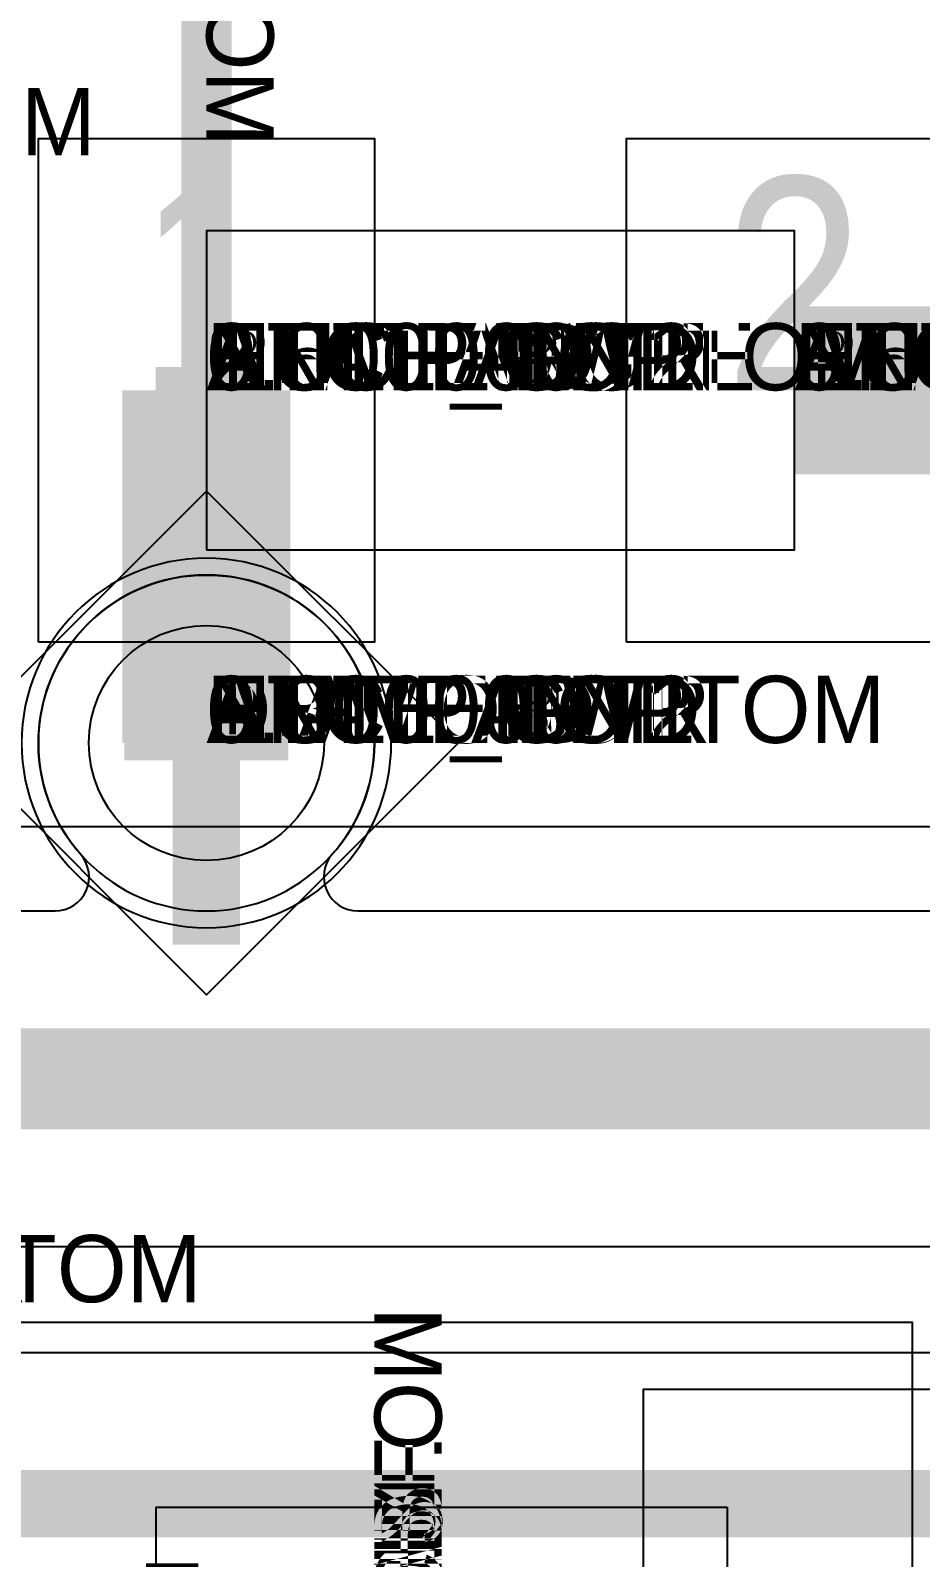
# Model space of a CAD drawing. Extents: x 0 to 323, y 0 to 320.
# Drawn here: x 114.289 to 116.938, y 232.881 to 237.427 of the extents above; entities that cross this region are included whole.
import ezdxf
from ezdxf.enums import TextEntityAlignment as Align

# ---------------------------------------------------------------- set-up
doc = ezdxf.new("R2010")
doc.units = 0
doc.header["$MEASUREMENT"] = 0
doc.layers.get('0').update_dxf_attribs({"linetype": 'CONTINUOUS'})
for name, color, linetype in [('CDN_FIGURES', 7, 'CONTINUOUS'), ('ETCH_BOTTOM', 7, 'CONTINUOUS'), ('ETCH_GND', 3, 'CONTINUOUS'), ('ETCH_INT1', 4, 'CONTINUOUS'), ('ETCH_INT2', 5, 'CONTINUOUS'), ('ETCH_PWR', 6, 'CONTINUOUS'), ('ETCH_TOP', 2, 'CONTINUOUS'), ('MANUFACTURING_NCLEGEND-1-6', 8, 'CONTINUOUS'), ('PACKAGE_GEOMETRY_ASSEMBLY_TOP', 11, 'CONTINUOUS'), ('PACKAGE_GEOMETRY_PIN_NUMBER', 9, 'CONTINUOUS')]:
    doc.layers.add(name, color=color, linetype=linetype)

# ---------------------------------------------------------------- blocks, each defined once
blk = doc.blocks.new('FIGURE_DIAMOND')
at = {"layer": 'CDN_FIGURES'}
blk.add_lwpolyline([(-0.5, 0), (0, 0.5), (0.5, 0), (0, -0.5)], close=True, dxfattribs=at)
blk = doc.blocks.new('PAD_INFO')
for tag in ['SHAPE_TYPE', 'PAD_HEIGHT', 'PAD_LAYER', 'PAD_TYPE', 'PAD_WIDTH']:
    blk.add_attdef(tag, (0, 0), '', height=0.2)
at = {"flags": 2}
blk.add_attdef('CDN_TYPE', (0, 0), '', height=0.2, dxfattribs=at)
blk = doc.blocks.new('DRILL_INFO')
at = {"flags": 2}
blk.add_attdef('CDN_TYPE', (0, 0), '', height=0.2, dxfattribs=at)
for tag in ['FSHAPE', 'FCHAR', 'DRILL_HEIGHT', 'DIAMETER', 'PLATED', 'DRILL_WIDTH']:
    blk.add_attdef(tag, (0, 0), '', height=0.2)
blk = doc.blocks.new('VIA0700X0300')
at = {"layer": 'ETCH_BOTTOM'}
blk.add_circle((0, 0), 0.35, dxfattribs=at)
at = {"layer": 'ETCH_GND'}
blk.add_circle((0, 0), 0.35, dxfattribs=at)
at = {"layer": 'ETCH_INT1'}
blk.add_circle((0, 0), 0.35, dxfattribs=at)
at = {"layer": 'ETCH_INT2'}
blk.add_circle((0, 0), 0.35, dxfattribs=at)
at = {"layer": 'ETCH_PWR'}
blk.add_circle((0, 0), 0.35, dxfattribs=at)
at = {"layer": 'ETCH_TOP'}
blk.add_circle((0, 0), 0.35, dxfattribs=at)
ref = blk.add_blockref('PAD_INFO', (0, 0))
ref.add_attrib('PAD_LAYER', 'ETCH_TOP', (0, 0), dxfattribs={"height": 0.2})
ref.add_attrib('SHAPE_TYPE', 'NULL', (0, 0), dxfattribs={"height": 0.2})
ref.add_attrib('PAD_TYPE', 'ANTIPAD', (0, 0), dxfattribs={"height": 0.2})
ref.add_attrib('PAD_WIDTH', '0.000000', (0, 0), dxfattribs={"height": 0.2})
ref.add_attrib('PAD_HEIGHT', '0.000000', (0, 0), dxfattribs={"height": 0.2})
ref = blk.add_blockref('PAD_INFO', (0, 0))
ref.add_attrib('PAD_LAYER', 'ETCH_GND', (0, 0), dxfattribs={"height": 0.2})
ref.add_attrib('SHAPE_TYPE', 'NULL', (0, 0), dxfattribs={"height": 0.2})
ref.add_attrib('PAD_TYPE', 'ANTIPAD', (0, 0), dxfattribs={"height": 0.2})
ref.add_attrib('PAD_WIDTH', '0.000000', (0, 0), dxfattribs={"height": 0.2})
ref.add_attrib('PAD_HEIGHT', '0.000000', (0, 0), dxfattribs={"height": 0.2})
ref = blk.add_blockref('PAD_INFO', (0, 0))
ref.add_attrib('PAD_LAYER', 'ETCH_INT1', (0, 0), dxfattribs={"height": 0.2})
ref.add_attrib('SHAPE_TYPE', 'NULL', (0, 0), dxfattribs={"height": 0.2})
ref.add_attrib('PAD_TYPE', 'ANTIPAD', (0, 0), dxfattribs={"height": 0.2})
ref.add_attrib('PAD_WIDTH', '0.000000', (0, 0), dxfattribs={"height": 0.2})
ref.add_attrib('PAD_HEIGHT', '0.000000', (0, 0), dxfattribs={"height": 0.2})
ref = blk.add_blockref('PAD_INFO', (0, 0))
ref.add_attrib('PAD_LAYER', 'ETCH_INT2', (0, 0), dxfattribs={"height": 0.2})
ref.add_attrib('SHAPE_TYPE', 'NULL', (0, 0), dxfattribs={"height": 0.2})
ref.add_attrib('PAD_TYPE', 'ANTIPAD', (0, 0), dxfattribs={"height": 0.2})
ref.add_attrib('PAD_WIDTH', '0.000000', (0, 0), dxfattribs={"height": 0.2})
ref.add_attrib('PAD_HEIGHT', '0.000000', (0, 0), dxfattribs={"height": 0.2})
ref = blk.add_blockref('PAD_INFO', (0, 0))
ref.add_attrib('PAD_LAYER', 'ETCH_PWR', (0, 0), dxfattribs={"height": 0.2})
ref.add_attrib('SHAPE_TYPE', 'NULL', (0, 0), dxfattribs={"height": 0.2})
ref.add_attrib('PAD_TYPE', 'ANTIPAD', (0, 0), dxfattribs={"height": 0.2})
ref.add_attrib('PAD_WIDTH', '0.000000', (0, 0), dxfattribs={"height": 0.2})
ref.add_attrib('PAD_HEIGHT', '0.000000', (0, 0), dxfattribs={"height": 0.2})
ref = blk.add_blockref('PAD_INFO', (0, 0))
ref.add_attrib('PAD_LAYER', 'ETCH_BOTTOM', (0, 0), dxfattribs={"height": 0.2})
ref.add_attrib('SHAPE_TYPE', 'NULL', (0, 0), dxfattribs={"height": 0.2})
ref.add_attrib('PAD_TYPE', 'ANTIPAD', (0, 0), dxfattribs={"height": 0.2})
ref.add_attrib('PAD_WIDTH', '0.000000', (0, 0), dxfattribs={"height": 0.2})
ref.add_attrib('PAD_HEIGHT', '0.000000', (0, 0), dxfattribs={"height": 0.2})
ref = blk.add_blockref('PAD_INFO', (0, 0))
ref.add_attrib('PAD_LAYER', 'ETCH_TOP', (0, 0), dxfattribs={"height": 0.2})
ref.add_attrib('SHAPE_TYPE', 'NULL', (0, 0), dxfattribs={"height": 0.2})
ref.add_attrib('PAD_TYPE', 'THERMAL', (0, 0), dxfattribs={"height": 0.2})
ref.add_attrib('PAD_WIDTH', '0.000000', (0, 0), dxfattribs={"height": 0.2})
ref.add_attrib('PAD_HEIGHT', '0.000000', (0, 0), dxfattribs={"height": 0.2})
ref = blk.add_blockref('PAD_INFO', (0, 0))
ref.add_attrib('PAD_LAYER', 'ETCH_GND', (0, 0), dxfattribs={"height": 0.2})
ref.add_attrib('SHAPE_TYPE', 'NULL', (0, 0), dxfattribs={"height": 0.2})
ref.add_attrib('PAD_TYPE', 'THERMAL', (0, 0), dxfattribs={"height": 0.2})
ref.add_attrib('PAD_WIDTH', '0.000000', (0, 0), dxfattribs={"height": 0.2})
ref.add_attrib('PAD_HEIGHT', '0.000000', (0, 0), dxfattribs={"height": 0.2})
ref = blk.add_blockref('PAD_INFO', (0, 0))
ref.add_attrib('PAD_LAYER', 'ETCH_INT1', (0, 0), dxfattribs={"height": 0.2})
ref.add_attrib('SHAPE_TYPE', 'NULL', (0, 0), dxfattribs={"height": 0.2})
ref.add_attrib('PAD_TYPE', 'THERMAL', (0, 0), dxfattribs={"height": 0.2})
ref.add_attrib('PAD_WIDTH', '0.000000', (0, 0), dxfattribs={"height": 0.2})
ref.add_attrib('PAD_HEIGHT', '0.000000', (0, 0), dxfattribs={"height": 0.2})
ref = blk.add_blockref('PAD_INFO', (0, 0))
ref.add_attrib('PAD_LAYER', 'ETCH_INT2', (0, 0), dxfattribs={"height": 0.2})
ref.add_attrib('SHAPE_TYPE', 'NULL', (0, 0), dxfattribs={"height": 0.2})
ref.add_attrib('PAD_TYPE', 'THERMAL', (0, 0), dxfattribs={"height": 0.2})
ref.add_attrib('PAD_WIDTH', '0.000000', (0, 0), dxfattribs={"height": 0.2})
ref.add_attrib('PAD_HEIGHT', '0.000000', (0, 0), dxfattribs={"height": 0.2})
ref = blk.add_blockref('PAD_INFO', (0, 0))
ref.add_attrib('PAD_LAYER', 'ETCH_PWR', (0, 0), dxfattribs={"height": 0.2})
ref.add_attrib('SHAPE_TYPE', 'NULL', (0, 0), dxfattribs={"height": 0.2})
ref.add_attrib('PAD_TYPE', 'THERMAL', (0, 0), dxfattribs={"height": 0.2})
ref.add_attrib('PAD_WIDTH', '0.000000', (0, 0), dxfattribs={"height": 0.2})
ref.add_attrib('PAD_HEIGHT', '0.000000', (0, 0), dxfattribs={"height": 0.2})
ref = blk.add_blockref('PAD_INFO', (0, 0))
ref.add_attrib('PAD_LAYER', 'ETCH_BOTTOM', (0, 0), dxfattribs={"height": 0.2})
ref.add_attrib('SHAPE_TYPE', 'NULL', (0, 0), dxfattribs={"height": 0.2})
ref.add_attrib('PAD_TYPE', 'THERMAL', (0, 0), dxfattribs={"height": 0.2})
ref.add_attrib('PAD_WIDTH', '0.000000', (0, 0), dxfattribs={"height": 0.2})
ref.add_attrib('PAD_HEIGHT', '0.000000', (0, 0), dxfattribs={"height": 0.2})
ref = blk.add_blockref('PAD_INFO', (0, 0))
ref.add_attrib('PAD_LAYER', 'ETCH_TOP', (0, 0), dxfattribs={"height": 0.2})
ref.add_attrib('SHAPE_TYPE', 'CIRCLE', (0, 0), dxfattribs={"height": 0.2})
ref.add_attrib('PAD_TYPE', 'REGULAR', (0, 0), dxfattribs={"height": 0.2})
ref.add_attrib('PAD_WIDTH', '0.700000', (0, 0), dxfattribs={"height": 0.2})
ref.add_attrib('PAD_HEIGHT', '0.700000', (0, 0), dxfattribs={"height": 0.2})
ref = blk.add_blockref('PAD_INFO', (0, 0))
ref.add_attrib('PAD_LAYER', 'ETCH_GND', (0, 0), dxfattribs={"height": 0.2})
ref.add_attrib('SHAPE_TYPE', 'CIRCLE', (0, 0), dxfattribs={"height": 0.2})
ref.add_attrib('PAD_TYPE', 'REGULAR', (0, 0), dxfattribs={"height": 0.2})
ref.add_attrib('PAD_WIDTH', '0.700000', (0, 0), dxfattribs={"height": 0.2})
ref.add_attrib('PAD_HEIGHT', '0.700000', (0, 0), dxfattribs={"height": 0.2})
ref = blk.add_blockref('PAD_INFO', (0, 0))
ref.add_attrib('PAD_LAYER', 'ETCH_INT1', (0, 0), dxfattribs={"height": 0.2})
ref.add_attrib('SHAPE_TYPE', 'CIRCLE', (0, 0), dxfattribs={"height": 0.2})
ref.add_attrib('PAD_TYPE', 'REGULAR', (0, 0), dxfattribs={"height": 0.2})
ref.add_attrib('PAD_WIDTH', '0.700000', (0, 0), dxfattribs={"height": 0.2})
ref.add_attrib('PAD_HEIGHT', '0.700000', (0, 0), dxfattribs={"height": 0.2})
ref = blk.add_blockref('PAD_INFO', (0, 0))
ref.add_attrib('PAD_LAYER', 'ETCH_INT2', (0, 0), dxfattribs={"height": 0.2})
ref.add_attrib('SHAPE_TYPE', 'CIRCLE', (0, 0), dxfattribs={"height": 0.2})
ref.add_attrib('PAD_TYPE', 'REGULAR', (0, 0), dxfattribs={"height": 0.2})
ref.add_attrib('PAD_WIDTH', '0.700000', (0, 0), dxfattribs={"height": 0.2})
ref.add_attrib('PAD_HEIGHT', '0.700000', (0, 0), dxfattribs={"height": 0.2})
ref = blk.add_blockref('PAD_INFO', (0, 0))
ref.add_attrib('PAD_LAYER', 'ETCH_PWR', (0, 0), dxfattribs={"height": 0.2})
ref.add_attrib('SHAPE_TYPE', 'CIRCLE', (0, 0), dxfattribs={"height": 0.2})
ref.add_attrib('PAD_TYPE', 'REGULAR', (0, 0), dxfattribs={"height": 0.2})
ref.add_attrib('PAD_WIDTH', '0.700000', (0, 0), dxfattribs={"height": 0.2})
ref.add_attrib('PAD_HEIGHT', '0.700000', (0, 0), dxfattribs={"height": 0.2})
ref = blk.add_blockref('PAD_INFO', (0, 0))
ref.add_attrib('PAD_LAYER', 'ETCH_BOTTOM', (0, 0), dxfattribs={"height": 0.2})
ref.add_attrib('SHAPE_TYPE', 'CIRCLE', (0, 0), dxfattribs={"height": 0.2})
ref.add_attrib('PAD_TYPE', 'REGULAR', (0, 0), dxfattribs={"height": 0.2})
ref.add_attrib('PAD_WIDTH', '0.700000', (0, 0), dxfattribs={"height": 0.2})
ref.add_attrib('PAD_HEIGHT', '0.700000', (0, 0), dxfattribs={"height": 0.2})
ref = blk.add_blockref('DRILL_INFO', (0, 0))
ref.add_attrib('DIAMETER', '0.300000', (0, 0), dxfattribs={"height": 0.2})
ref.add_attrib('PLATED', 'PLATED', (0, 0), dxfattribs={"height": 0.2})
ref.add_attrib('FSHAPE', 'DIAMOND', (0, 0), dxfattribs={"height": 0.2})
ref.add_attrib('FCHAR', '+', (0, 0), dxfattribs={"height": 0.2})
ref.add_attrib('DRILL_WIDTH', '1.500000', (0, 0), dxfattribs={"height": 0.2})
ref.add_attrib('DRILL_HEIGHT', '1.500000', (0, 0), dxfattribs={"height": 0.2})
for tag in ['CDN_TYPE', 'PIN']:
    blk.add_attdef(tag, (0, 0), '', height=0.2)
at = {"flags": 2}
for tag in ['PSTKNAME', 'BBV']:
    blk.add_attdef(tag, (0, 0), '', height=0.2, dxfattribs=at)
blk = doc.blocks.new('RC1000X1500TS')
at = {"layer": 'ETCH_TOP'}
blk.add_lwpolyline([(-0.5, -0.75), (-0.5, 0.75), (0.5, 0.75), (0.5, -0.75)], close=True, dxfattribs=at)
ref = blk.add_blockref('PAD_INFO', (0, 0))
ref.add_attrib('PAD_LAYER', 'ETCH_TOP', (0, 0), dxfattribs={"height": 0.2})
ref.add_attrib('SHAPE_TYPE', 'NULL', (0, 0), dxfattribs={"height": 0.2})
ref.add_attrib('PAD_TYPE', 'ANTIPAD', (0, 0), dxfattribs={"height": 0.2})
ref.add_attrib('PAD_WIDTH', '0.000000', (0, 0), dxfattribs={"height": 0.2})
ref.add_attrib('PAD_HEIGHT', '0.000000', (0, 0), dxfattribs={"height": 0.2})
ref = blk.add_blockref('PAD_INFO', (0, 0))
ref.add_attrib('PAD_LAYER', 'ETCH_GND', (0, 0), dxfattribs={"height": 0.2})
ref.add_attrib('SHAPE_TYPE', 'NULL', (0, 0), dxfattribs={"height": 0.2})
ref.add_attrib('PAD_TYPE', 'ANTIPAD', (0, 0), dxfattribs={"height": 0.2})
ref.add_attrib('PAD_WIDTH', '0.000000', (0, 0), dxfattribs={"height": 0.2})
ref.add_attrib('PAD_HEIGHT', '0.000000', (0, 0), dxfattribs={"height": 0.2})
ref = blk.add_blockref('PAD_INFO', (0, 0))
ref.add_attrib('PAD_LAYER', 'ETCH_INT1', (0, 0), dxfattribs={"height": 0.2})
ref.add_attrib('SHAPE_TYPE', 'NULL', (0, 0), dxfattribs={"height": 0.2})
ref.add_attrib('PAD_TYPE', 'ANTIPAD', (0, 0), dxfattribs={"height": 0.2})
ref.add_attrib('PAD_WIDTH', '0.000000', (0, 0), dxfattribs={"height": 0.2})
ref.add_attrib('PAD_HEIGHT', '0.000000', (0, 0), dxfattribs={"height": 0.2})
ref = blk.add_blockref('PAD_INFO', (0, 0))
ref.add_attrib('PAD_LAYER', 'ETCH_INT2', (0, 0), dxfattribs={"height": 0.2})
ref.add_attrib('SHAPE_TYPE', 'NULL', (0, 0), dxfattribs={"height": 0.2})
ref.add_attrib('PAD_TYPE', 'ANTIPAD', (0, 0), dxfattribs={"height": 0.2})
ref.add_attrib('PAD_WIDTH', '0.000000', (0, 0), dxfattribs={"height": 0.2})
ref.add_attrib('PAD_HEIGHT', '0.000000', (0, 0), dxfattribs={"height": 0.2})
ref = blk.add_blockref('PAD_INFO', (0, 0))
ref.add_attrib('PAD_LAYER', 'ETCH_PWR', (0, 0), dxfattribs={"height": 0.2})
ref.add_attrib('SHAPE_TYPE', 'NULL', (0, 0), dxfattribs={"height": 0.2})
ref.add_attrib('PAD_TYPE', 'ANTIPAD', (0, 0), dxfattribs={"height": 0.2})
ref.add_attrib('PAD_WIDTH', '0.000000', (0, 0), dxfattribs={"height": 0.2})
ref.add_attrib('PAD_HEIGHT', '0.000000', (0, 0), dxfattribs={"height": 0.2})
ref = blk.add_blockref('PAD_INFO', (0, 0))
ref.add_attrib('PAD_LAYER', 'ETCH_BOTTOM', (0, 0), dxfattribs={"height": 0.2})
ref.add_attrib('SHAPE_TYPE', 'NULL', (0, 0), dxfattribs={"height": 0.2})
ref.add_attrib('PAD_TYPE', 'ANTIPAD', (0, 0), dxfattribs={"height": 0.2})
ref.add_attrib('PAD_WIDTH', '0.000000', (0, 0), dxfattribs={"height": 0.2})
ref.add_attrib('PAD_HEIGHT', '0.000000', (0, 0), dxfattribs={"height": 0.2})
ref = blk.add_blockref('PAD_INFO', (0, 0))
ref.add_attrib('PAD_LAYER', 'ETCH_TOP', (0, 0), dxfattribs={"height": 0.2})
ref.add_attrib('SHAPE_TYPE', 'NULL', (0, 0), dxfattribs={"height": 0.2})
ref.add_attrib('PAD_TYPE', 'THERMAL', (0, 0), dxfattribs={"height": 0.2})
ref.add_attrib('PAD_WIDTH', '0.000000', (0, 0), dxfattribs={"height": 0.2})
ref.add_attrib('PAD_HEIGHT', '0.000000', (0, 0), dxfattribs={"height": 0.2})
ref = blk.add_blockref('PAD_INFO', (0, 0))
ref.add_attrib('PAD_LAYER', 'ETCH_GND', (0, 0), dxfattribs={"height": 0.2})
ref.add_attrib('SHAPE_TYPE', 'NULL', (0, 0), dxfattribs={"height": 0.2})
ref.add_attrib('PAD_TYPE', 'THERMAL', (0, 0), dxfattribs={"height": 0.2})
ref.add_attrib('PAD_WIDTH', '0.000000', (0, 0), dxfattribs={"height": 0.2})
ref.add_attrib('PAD_HEIGHT', '0.000000', (0, 0), dxfattribs={"height": 0.2})
ref = blk.add_blockref('PAD_INFO', (0, 0))
ref.add_attrib('PAD_LAYER', 'ETCH_INT1', (0, 0), dxfattribs={"height": 0.2})
ref.add_attrib('SHAPE_TYPE', 'NULL', (0, 0), dxfattribs={"height": 0.2})
ref.add_attrib('PAD_TYPE', 'THERMAL', (0, 0), dxfattribs={"height": 0.2})
ref.add_attrib('PAD_WIDTH', '0.000000', (0, 0), dxfattribs={"height": 0.2})
ref.add_attrib('PAD_HEIGHT', '0.000000', (0, 0), dxfattribs={"height": 0.2})
ref = blk.add_blockref('PAD_INFO', (0, 0))
ref.add_attrib('PAD_LAYER', 'ETCH_INT2', (0, 0), dxfattribs={"height": 0.2})
ref.add_attrib('SHAPE_TYPE', 'NULL', (0, 0), dxfattribs={"height": 0.2})
ref.add_attrib('PAD_TYPE', 'THERMAL', (0, 0), dxfattribs={"height": 0.2})
ref.add_attrib('PAD_WIDTH', '0.000000', (0, 0), dxfattribs={"height": 0.2})
ref.add_attrib('PAD_HEIGHT', '0.000000', (0, 0), dxfattribs={"height": 0.2})
ref = blk.add_blockref('PAD_INFO', (0, 0))
ref.add_attrib('PAD_LAYER', 'ETCH_PWR', (0, 0), dxfattribs={"height": 0.2})
ref.add_attrib('SHAPE_TYPE', 'NULL', (0, 0), dxfattribs={"height": 0.2})
ref.add_attrib('PAD_TYPE', 'THERMAL', (0, 0), dxfattribs={"height": 0.2})
ref.add_attrib('PAD_WIDTH', '0.000000', (0, 0), dxfattribs={"height": 0.2})
ref.add_attrib('PAD_HEIGHT', '0.000000', (0, 0), dxfattribs={"height": 0.2})
ref = blk.add_blockref('PAD_INFO', (0, 0))
ref.add_attrib('PAD_LAYER', 'ETCH_BOTTOM', (0, 0), dxfattribs={"height": 0.2})
ref.add_attrib('SHAPE_TYPE', 'NULL', (0, 0), dxfattribs={"height": 0.2})
ref.add_attrib('PAD_TYPE', 'THERMAL', (0, 0), dxfattribs={"height": 0.2})
ref.add_attrib('PAD_WIDTH', '0.000000', (0, 0), dxfattribs={"height": 0.2})
ref.add_attrib('PAD_HEIGHT', '0.000000', (0, 0), dxfattribs={"height": 0.2})
ref = blk.add_blockref('PAD_INFO', (0, 0))
ref.add_attrib('PAD_LAYER', 'ETCH_GND', (0, 0), dxfattribs={"height": 0.2})
ref.add_attrib('SHAPE_TYPE', 'NULL', (0, 0), dxfattribs={"height": 0.2})
ref.add_attrib('PAD_TYPE', 'REGULAR', (0, 0), dxfattribs={"height": 0.2})
ref.add_attrib('PAD_WIDTH', '0.000000', (0, 0), dxfattribs={"height": 0.2})
ref.add_attrib('PAD_HEIGHT', '0.000000', (0, 0), dxfattribs={"height": 0.2})
ref = blk.add_blockref('PAD_INFO', (0, 0))
ref.add_attrib('PAD_LAYER', 'ETCH_INT1', (0, 0), dxfattribs={"height": 0.2})
ref.add_attrib('SHAPE_TYPE', 'NULL', (0, 0), dxfattribs={"height": 0.2})
ref.add_attrib('PAD_TYPE', 'REGULAR', (0, 0), dxfattribs={"height": 0.2})
ref.add_attrib('PAD_WIDTH', '0.000000', (0, 0), dxfattribs={"height": 0.2})
ref.add_attrib('PAD_HEIGHT', '0.000000', (0, 0), dxfattribs={"height": 0.2})
ref = blk.add_blockref('PAD_INFO', (0, 0))
ref.add_attrib('PAD_LAYER', 'ETCH_INT2', (0, 0), dxfattribs={"height": 0.2})
ref.add_attrib('SHAPE_TYPE', 'NULL', (0, 0), dxfattribs={"height": 0.2})
ref.add_attrib('PAD_TYPE', 'REGULAR', (0, 0), dxfattribs={"height": 0.2})
ref.add_attrib('PAD_WIDTH', '0.000000', (0, 0), dxfattribs={"height": 0.2})
ref.add_attrib('PAD_HEIGHT', '0.000000', (0, 0), dxfattribs={"height": 0.2})
ref = blk.add_blockref('PAD_INFO', (0, 0))
ref.add_attrib('PAD_LAYER', 'ETCH_PWR', (0, 0), dxfattribs={"height": 0.2})
ref.add_attrib('SHAPE_TYPE', 'NULL', (0, 0), dxfattribs={"height": 0.2})
ref.add_attrib('PAD_TYPE', 'REGULAR', (0, 0), dxfattribs={"height": 0.2})
ref.add_attrib('PAD_WIDTH', '0.000000', (0, 0), dxfattribs={"height": 0.2})
ref.add_attrib('PAD_HEIGHT', '0.000000', (0, 0), dxfattribs={"height": 0.2})
ref = blk.add_blockref('PAD_INFO', (0, 0))
ref.add_attrib('PAD_LAYER', 'ETCH_BOTTOM', (0, 0), dxfattribs={"height": 0.2})
ref.add_attrib('SHAPE_TYPE', 'NULL', (0, 0), dxfattribs={"height": 0.2})
ref.add_attrib('PAD_TYPE', 'REGULAR', (0, 0), dxfattribs={"height": 0.2})
ref.add_attrib('PAD_WIDTH', '0.000000', (0, 0), dxfattribs={"height": 0.2})
ref.add_attrib('PAD_HEIGHT', '0.000000', (0, 0), dxfattribs={"height": 0.2})
ref = blk.add_blockref('DRILL_INFO', (0, 0))
ref.add_attrib('DIAMETER', '0.000000', (0, 0), dxfattribs={"height": 0.2})
ref.add_attrib('PLATED', 'PLATED', (0, 0), dxfattribs={"height": 0.2})
ref.add_attrib('FSHAPE', 'NULL', (0, 0), dxfattribs={"height": 0.2})
ref.add_attrib('DRILL_WIDTH', '0.000000', (0, 0), dxfattribs={"height": 0.2})
ref.add_attrib('DRILL_HEIGHT', '0.000000', (0, 0), dxfattribs={"height": 0.2})
ref = blk.add_blockref('PAD_INFO', (0, 0))
ref.add_attrib('PAD_LAYER', 'ETCH_TOP', (0, 0), dxfattribs={"height": 0.2})
ref.add_attrib('SHAPE_TYPE', 'RECTANGLE', (0, 0), dxfattribs={"height": 0.2})
ref.add_attrib('PAD_TYPE', 'REGULAR', (0, 0), dxfattribs={"height": 0.2})
ref.add_attrib('PAD_WIDTH', '1.000000', (0, 0), dxfattribs={"height": 0.2})
ref.add_attrib('PAD_HEIGHT', '1.500000', (0, 0), dxfattribs={"height": 0.2})
for tag in ['CDN_TYPE', 'PIN']:
    blk.add_attdef(tag, (0, 0), '', height=0.2)
at = {"flags": 2}
for tag in ['PSTKNAME', 'BBV']:
    blk.add_attdef(tag, (0, 0), '', height=0.2, dxfattribs=at)
blk = doc.blocks.new('F56')
at = {"layer": 'PACKAGE_GEOMETRY_ASSEMBLY_TOP'}
blk.add_lwpolyline([(0, -0.475), (1.75, -0.475), (1.75, 0.475), (0, 0.475)], close=True, dxfattribs=at)
at = {"layer": 'ETCH_TOP'}
ref = blk.add_blockref('RC1000X1500TS', (0, 0), dxfattribs=at)
ref.add_attrib('CDN_TYPE', 'PIN', (0, 0), dxfattribs={"height": 0.2})
ref.add_attrib('PIN', '1', (0, 0), dxfattribs={"height": 0.2})
ref = blk.add_blockref('RC1000X1500TS', (1.75, 0), dxfattribs=at)
ref.add_attrib('CDN_TYPE', 'PIN', (0, 0), dxfattribs={"height": 0.2})
ref.add_attrib('PIN', '2', (0, 0), dxfattribs={"height": 0.2})
at = {"flags": 2}
for tag in ['SYMBOL_TYPE', 'CDN_TYPE', 'REFDES']:
    blk.add_attdef(tag, (0, 0), '', height=0.2, dxfattribs=at)
blk = doc.blocks.new('RC1700X0450TS_NS')
at = {"layer": 'ETCH_TOP'}
blk.add_lwpolyline([(-0.85, -0.225), (-0.85, 0.225), (0.85, 0.225), (0.85, -0.225)], close=True, dxfattribs=at)
ref = blk.add_blockref('PAD_INFO', (0, 0))
ref.add_attrib('PAD_LAYER', 'ETCH_TOP', (0, 0), dxfattribs={"height": 0.2})
ref.add_attrib('SHAPE_TYPE', 'NULL', (0, 0), dxfattribs={"height": 0.2})
ref.add_attrib('PAD_TYPE', 'ANTIPAD', (0, 0), dxfattribs={"height": 0.2})
ref.add_attrib('PAD_WIDTH', '0.000000', (0, 0), dxfattribs={"height": 0.2})
ref.add_attrib('PAD_HEIGHT', '0.000000', (0, 0), dxfattribs={"height": 0.2})
ref = blk.add_blockref('PAD_INFO', (0, 0))
ref.add_attrib('PAD_LAYER', 'ETCH_GND', (0, 0), dxfattribs={"height": 0.2})
ref.add_attrib('SHAPE_TYPE', 'NULL', (0, 0), dxfattribs={"height": 0.2})
ref.add_attrib('PAD_TYPE', 'ANTIPAD', (0, 0), dxfattribs={"height": 0.2})
ref.add_attrib('PAD_WIDTH', '0.000000', (0, 0), dxfattribs={"height": 0.2})
ref.add_attrib('PAD_HEIGHT', '0.000000', (0, 0), dxfattribs={"height": 0.2})
ref = blk.add_blockref('PAD_INFO', (0, 0))
ref.add_attrib('PAD_LAYER', 'ETCH_INT1', (0, 0), dxfattribs={"height": 0.2})
ref.add_attrib('SHAPE_TYPE', 'NULL', (0, 0), dxfattribs={"height": 0.2})
ref.add_attrib('PAD_TYPE', 'ANTIPAD', (0, 0), dxfattribs={"height": 0.2})
ref.add_attrib('PAD_WIDTH', '0.000000', (0, 0), dxfattribs={"height": 0.2})
ref.add_attrib('PAD_HEIGHT', '0.000000', (0, 0), dxfattribs={"height": 0.2})
ref = blk.add_blockref('PAD_INFO', (0, 0))
ref.add_attrib('PAD_LAYER', 'ETCH_INT2', (0, 0), dxfattribs={"height": 0.2})
ref.add_attrib('SHAPE_TYPE', 'NULL', (0, 0), dxfattribs={"height": 0.2})
ref.add_attrib('PAD_TYPE', 'ANTIPAD', (0, 0), dxfattribs={"height": 0.2})
ref.add_attrib('PAD_WIDTH', '0.000000', (0, 0), dxfattribs={"height": 0.2})
ref.add_attrib('PAD_HEIGHT', '0.000000', (0, 0), dxfattribs={"height": 0.2})
ref = blk.add_blockref('PAD_INFO', (0, 0))
ref.add_attrib('PAD_LAYER', 'ETCH_PWR', (0, 0), dxfattribs={"height": 0.2})
ref.add_attrib('SHAPE_TYPE', 'NULL', (0, 0), dxfattribs={"height": 0.2})
ref.add_attrib('PAD_TYPE', 'ANTIPAD', (0, 0), dxfattribs={"height": 0.2})
ref.add_attrib('PAD_WIDTH', '0.000000', (0, 0), dxfattribs={"height": 0.2})
ref.add_attrib('PAD_HEIGHT', '0.000000', (0, 0), dxfattribs={"height": 0.2})
ref = blk.add_blockref('PAD_INFO', (0, 0))
ref.add_attrib('PAD_LAYER', 'ETCH_BOTTOM', (0, 0), dxfattribs={"height": 0.2})
ref.add_attrib('SHAPE_TYPE', 'NULL', (0, 0), dxfattribs={"height": 0.2})
ref.add_attrib('PAD_TYPE', 'ANTIPAD', (0, 0), dxfattribs={"height": 0.2})
ref.add_attrib('PAD_WIDTH', '0.000000', (0, 0), dxfattribs={"height": 0.2})
ref.add_attrib('PAD_HEIGHT', '0.000000', (0, 0), dxfattribs={"height": 0.2})
ref = blk.add_blockref('PAD_INFO', (0, 0))
ref.add_attrib('PAD_LAYER', 'ETCH_TOP', (0, 0), dxfattribs={"height": 0.2})
ref.add_attrib('SHAPE_TYPE', 'NULL', (0, 0), dxfattribs={"height": 0.2})
ref.add_attrib('PAD_TYPE', 'THERMAL', (0, 0), dxfattribs={"height": 0.2})
ref.add_attrib('PAD_WIDTH', '0.000000', (0, 0), dxfattribs={"height": 0.2})
ref.add_attrib('PAD_HEIGHT', '0.000000', (0, 0), dxfattribs={"height": 0.2})
ref = blk.add_blockref('PAD_INFO', (0, 0))
ref.add_attrib('PAD_LAYER', 'ETCH_GND', (0, 0), dxfattribs={"height": 0.2})
ref.add_attrib('SHAPE_TYPE', 'NULL', (0, 0), dxfattribs={"height": 0.2})
ref.add_attrib('PAD_TYPE', 'THERMAL', (0, 0), dxfattribs={"height": 0.2})
ref.add_attrib('PAD_WIDTH', '0.000000', (0, 0), dxfattribs={"height": 0.2})
ref.add_attrib('PAD_HEIGHT', '0.000000', (0, 0), dxfattribs={"height": 0.2})
ref = blk.add_blockref('PAD_INFO', (0, 0))
ref.add_attrib('PAD_LAYER', 'ETCH_INT1', (0, 0), dxfattribs={"height": 0.2})
ref.add_attrib('SHAPE_TYPE', 'NULL', (0, 0), dxfattribs={"height": 0.2})
ref.add_attrib('PAD_TYPE', 'THERMAL', (0, 0), dxfattribs={"height": 0.2})
ref.add_attrib('PAD_WIDTH', '0.000000', (0, 0), dxfattribs={"height": 0.2})
ref.add_attrib('PAD_HEIGHT', '0.000000', (0, 0), dxfattribs={"height": 0.2})
ref = blk.add_blockref('PAD_INFO', (0, 0))
ref.add_attrib('PAD_LAYER', 'ETCH_INT2', (0, 0), dxfattribs={"height": 0.2})
ref.add_attrib('SHAPE_TYPE', 'NULL', (0, 0), dxfattribs={"height": 0.2})
ref.add_attrib('PAD_TYPE', 'THERMAL', (0, 0), dxfattribs={"height": 0.2})
ref.add_attrib('PAD_WIDTH', '0.000000', (0, 0), dxfattribs={"height": 0.2})
ref.add_attrib('PAD_HEIGHT', '0.000000', (0, 0), dxfattribs={"height": 0.2})
ref = blk.add_blockref('PAD_INFO', (0, 0))
ref.add_attrib('PAD_LAYER', 'ETCH_PWR', (0, 0), dxfattribs={"height": 0.2})
ref.add_attrib('SHAPE_TYPE', 'NULL', (0, 0), dxfattribs={"height": 0.2})
ref.add_attrib('PAD_TYPE', 'THERMAL', (0, 0), dxfattribs={"height": 0.2})
ref.add_attrib('PAD_WIDTH', '0.000000', (0, 0), dxfattribs={"height": 0.2})
ref.add_attrib('PAD_HEIGHT', '0.000000', (0, 0), dxfattribs={"height": 0.2})
ref = blk.add_blockref('PAD_INFO', (0, 0))
ref.add_attrib('PAD_LAYER', 'ETCH_BOTTOM', (0, 0), dxfattribs={"height": 0.2})
ref.add_attrib('SHAPE_TYPE', 'NULL', (0, 0), dxfattribs={"height": 0.2})
ref.add_attrib('PAD_TYPE', 'THERMAL', (0, 0), dxfattribs={"height": 0.2})
ref.add_attrib('PAD_WIDTH', '0.000000', (0, 0), dxfattribs={"height": 0.2})
ref.add_attrib('PAD_HEIGHT', '0.000000', (0, 0), dxfattribs={"height": 0.2})
ref = blk.add_blockref('PAD_INFO', (0, 0))
ref.add_attrib('PAD_LAYER', 'ETCH_TOP', (0, 0), dxfattribs={"height": 0.2})
ref.add_attrib('SHAPE_TYPE', 'RECTANGLE', (0, 0), dxfattribs={"height": 0.2})
ref.add_attrib('PAD_TYPE', 'REGULAR', (0, 0), dxfattribs={"height": 0.2})
ref.add_attrib('PAD_WIDTH', '1.700000', (0, 0), dxfattribs={"height": 0.2})
ref.add_attrib('PAD_HEIGHT', '0.450000', (0, 0), dxfattribs={"height": 0.2})
ref = blk.add_blockref('PAD_INFO', (0, 0))
ref.add_attrib('PAD_LAYER', 'ETCH_GND', (0, 0), dxfattribs={"height": 0.2})
ref.add_attrib('SHAPE_TYPE', 'NULL', (0, 0), dxfattribs={"height": 0.2})
ref.add_attrib('PAD_TYPE', 'REGULAR', (0, 0), dxfattribs={"height": 0.2})
ref.add_attrib('PAD_WIDTH', '0.000000', (0, 0), dxfattribs={"height": 0.2})
ref.add_attrib('PAD_HEIGHT', '0.000000', (0, 0), dxfattribs={"height": 0.2})
ref = blk.add_blockref('PAD_INFO', (0, 0))
ref.add_attrib('PAD_LAYER', 'ETCH_INT1', (0, 0), dxfattribs={"height": 0.2})
ref.add_attrib('SHAPE_TYPE', 'NULL', (0, 0), dxfattribs={"height": 0.2})
ref.add_attrib('PAD_TYPE', 'REGULAR', (0, 0), dxfattribs={"height": 0.2})
ref.add_attrib('PAD_WIDTH', '0.000000', (0, 0), dxfattribs={"height": 0.2})
ref.add_attrib('PAD_HEIGHT', '0.000000', (0, 0), dxfattribs={"height": 0.2})
ref = blk.add_blockref('PAD_INFO', (0, 0))
ref.add_attrib('PAD_LAYER', 'ETCH_INT2', (0, 0), dxfattribs={"height": 0.2})
ref.add_attrib('SHAPE_TYPE', 'NULL', (0, 0), dxfattribs={"height": 0.2})
ref.add_attrib('PAD_TYPE', 'REGULAR', (0, 0), dxfattribs={"height": 0.2})
ref.add_attrib('PAD_WIDTH', '0.000000', (0, 0), dxfattribs={"height": 0.2})
ref.add_attrib('PAD_HEIGHT', '0.000000', (0, 0), dxfattribs={"height": 0.2})
ref = blk.add_blockref('PAD_INFO', (0, 0))
ref.add_attrib('PAD_LAYER', 'ETCH_PWR', (0, 0), dxfattribs={"height": 0.2})
ref.add_attrib('SHAPE_TYPE', 'NULL', (0, 0), dxfattribs={"height": 0.2})
ref.add_attrib('PAD_TYPE', 'REGULAR', (0, 0), dxfattribs={"height": 0.2})
ref.add_attrib('PAD_WIDTH', '0.000000', (0, 0), dxfattribs={"height": 0.2})
ref.add_attrib('PAD_HEIGHT', '0.000000', (0, 0), dxfattribs={"height": 0.2})
ref = blk.add_blockref('PAD_INFO', (0, 0))
ref.add_attrib('PAD_LAYER', 'ETCH_BOTTOM', (0, 0), dxfattribs={"height": 0.2})
ref.add_attrib('SHAPE_TYPE', 'NULL', (0, 0), dxfattribs={"height": 0.2})
ref.add_attrib('PAD_TYPE', 'REGULAR', (0, 0), dxfattribs={"height": 0.2})
ref.add_attrib('PAD_WIDTH', '0.000000', (0, 0), dxfattribs={"height": 0.2})
ref.add_attrib('PAD_HEIGHT', '0.000000', (0, 0), dxfattribs={"height": 0.2})
ref = blk.add_blockref('DRILL_INFO', (0, 0))
ref.add_attrib('DIAMETER', '0.000000', (0, 0), dxfattribs={"height": 0.2})
ref.add_attrib('PLATED', 'PLATED', (0, 0), dxfattribs={"height": 0.2})
ref.add_attrib('FSHAPE', 'NULL', (0, 0), dxfattribs={"height": 0.2})
ref.add_attrib('DRILL_WIDTH', '0.000000', (0, 0), dxfattribs={"height": 0.2})
ref.add_attrib('DRILL_HEIGHT', '0.000000', (0, 0), dxfattribs={"height": 0.2})
for tag in ['CDN_TYPE', 'PIN']:
    blk.add_attdef(tag, (0, 0), '', height=0.2)
at = {"flags": 2}
for tag in ['PSTKNAME', 'BBV']:
    blk.add_attdef(tag, (0, 0), '', height=0.2, dxfattribs=at)
blk = doc.blocks.new('F28')
at = {"layer": 'PACKAGE_GEOMETRY_ASSEMBLY_TOP'}
blk.add_lwpolyline([(0.6, -2.525), (3.7, -2.525), (3.7, 0.575), (0.6, 0.575)], close=True, dxfattribs=at)
at = {"layer": 'ETCH_TOP'}
ref = blk.add_blockref('RC1700X0450TS_NS', (4.3, -1.95), dxfattribs=at)
ref.add_attrib('CDN_TYPE', 'PIN', (0, 0), dxfattribs={"height": 0.2})
ref.add_attrib('PIN', '5', (0, 0), dxfattribs={"height": 0.2})
at = {"flags": 2}
for tag in ['SYMBOL_TYPE', 'CDN_TYPE', 'REFDES']:
    blk.add_attdef(tag, (0, 0), '', height=0.2, dxfattribs=at)

msp = doc.modelspace()

# ---------------------------------------------------------------- linework, layer by layer
at = {"layer": 'ETCH_BOTTOM'}
for points in [[(114.8126, 235.3055, 0.2, 0.2, 0), (114.8126, 235.9063, 0.2, 0.2, 0)], [(114.8126, 234.7047, 0.2, 0.2, 0), (114.8126, 235.3055, 0.2, 0.2, 0)]]:
    msp.add_lwpolyline(points, format="xyseb", dxfattribs=at)
msp.add_lwpolyline([(115.3627, 235.3055, 1), (114.2625, 235.3055, 1)], format="xyb", close=True, dxfattribs=at)
at = {"layer": 'ETCH_INT1'}
msp.add_lwpolyline([(115.3127, 235.3055, 1), (114.3125, 235.3055, 1)], format="xyb", close=True, dxfattribs=at)
for points, format in [([(85.4897, 234.8056), (89.4855, 234.8056, -1.362386), (90.4397, 234.8056), (91.3124, 234.8056, -1.999001), (92.1128, 234.8056), (99.6847, 234.8056), (100.4747, 234.0156), (103.4876, 234.0156), (103.8276, 234.3556), (111.8504, 234.3556), (112.3342, 233.8718, -0.915475), (113.2547, 233.4906), (117.1469, 233.4906), (117.9119, 234.2556), (118.3053, 234.2556, -2.378934), (119.0199, 234.2556), (119.1133, 234.2556), (119.7133, 233.6556), (122.1855, 233.6556, -0.937414), (123.1164, 234.0156), (136.3404, 234.0156)], "xyb"), ([(136.154, 233.5655, 0.2, 0.2, 0), (123.2712, 233.5655, 0.2, 0.2, 0), (122.9112, 233.2055, 0.2, 0.2, 0), (119.5269, 233.2055, 0.2, 0.2, 0), (118.9269, 233.8055, 0.2, 0.2, 0), (118.0983, 233.8055, 0.2, 0.2, 0), (117.3333, 233.0405, 0.2, 0.2, 0), (112.529, 233.0405, 0.2, 0.2, 0), (111.664, 233.9055, 0.2, 0.2, 0), (104.014, 233.9055, 0.2, 0.2, 0), (103.674, 233.5655, 0.2, 0.2, 0), (100.2883, 233.5655, 0.2, 0.2, 0), (99.4983, 234.3555, 0.2, 0.2, 0), (78.514, 234.3555, 0.2, 0.2, 0)], "xyseb")]:
    msp.add_lwpolyline(points, format=format, dxfattribs=at)
at = {"layer": 'ETCH_INT2'}
for points, format in [([(108.0055, 234.8056), (114.362, 234.8056, 0.646208), (114.438, 234.9742, -2.219394), (115.1872, 234.9742, 0.646208), (115.2632, 234.8056), (118.2032, 234.8056), (118.2174, 234.8332, -0.800269), (119.1625, 234.5901, 0.423203), (119.2638, 234.4856), (121.7162, 234.4856), (122.1862, 234.9556), (123.139, 234.9556), (123.289, 234.8056), (125.5055, 234.8056), (126.209, 235.5091, -1), (126.9162, 234.8019), (126.043, 233.9287, 0.668179), (126.1147, 233.7556), (136.6004, 233.7556)], "xyb"), ([(124.1626, 234.3055, 0.3, 0.3, 0), (123.0819, 234.3055, 0.3, 0.3, 0), (122.9319, 234.4555, 0.3, 0.3, 0), (122.3933, 234.4555, 0.3, 0.3, 0), (121.9233, 233.9855, 0.3, 0.3, 0), (118.9619, 233.9855, 0.3, 0.3, 0), (118.9319, 233.9555, 0.3, 0.3, 0), (118.3933, 233.9555, 0.3, 0.3, 0), (118.0433, 234.3055, 0.3, 0.3, 0), (108.2126, 234.3055, 0.3, 0.3, 0), (107.2126, 233.3055, 0.3, 0.3, 0), (107.1126, 233.3055, 0.3, 0.3, 0)], "xyseb"), ([(117.8362, 233.8054), (113.3757, 233.8054, 0.445539), (113.2749, 233.6933, -1.111794), (112.2803, 233.6933, 0.445539), (112.1795, 233.8054), (108.4197, 233.8054)], "xyb")]:
    msp.add_lwpolyline(points, format=format, dxfattribs=at)
at = {"layer": 'ETCH_PWR'}
msp.add_lwpolyline([(115.3127, 235.3055, 1), (114.3125, 235.3055, 1)], format="xyb", close=True, dxfattribs=at)
at = {"layer": 'ETCH_TOP'}
for points, format in [([(114.8126, 236.3555, 0.15, 0.15, 0), (114.8126, 237.7063, 0.15, 0.15, 0)], "xyseb"), ([(114.8126, 236.3555, 0.5, 0.5, 0), (114.8126, 235.3055, 0.5, 0.5, 0)], "xyseb"), ([(116.5626, 236.3555, 0.5, 0.5, 0), (119.6126, 236.3555, 0.5, 0.5, 0)], "xyseb"), ([(114.5125, 226.8531), (114.5125, 227.5075, -0.919724), (114.5125, 228.7035), (114.5125, 229.1556), (116.1625, 229.1556), (116.1625, 230.0804), (114.1125, 230.0804), (114.1125, 230.9075, -0.919724), (114.1125, 232.1035), (114.1125, 233.5806), (116.9127, 233.5806), (116.9127, 232.6556), (117.1627, 232.6556)], "xyb")]:
    msp.add_lwpolyline(points, format=format, dxfattribs=at)
msp.add_lwpolyline([(117.6127, 235.0554), (113.7625, 235.0554), (113.7625, 237.6556)], dxfattribs=at)

# ---------------------------------------------------------------- block references
for name, p, rotation in [('F56', (114.8126, 240.8555), 270), ('F28', (119.8126, 230.8555), 180)]:
    msp.add_blockref(name, p, dxfattribs=dict(rotation=rotation))
msp.add_blockref('F56', (114.8126, 236.3555))
at = {"xscale": -1, "rotation": 270}
msp.add_blockref('F56', (115.3126, 229.8555), dxfattribs=at)
at = {"layer": 'ETCH_TOP'}
for p in [(112.4626, 237.0555), (114.8126, 235.3055), (112.7776, 233.6405)]:
    msp.add_blockref('VIA0700X0300', p, dxfattribs=at)
at = {"layer": 'MANUFACTURING_NCLEGEND-1-6', "xscale": 1.5, "yscale": 1.5}
for p in [(117.5626, 238.0555), (114.8126, 235.3055)]:
    msp.add_blockref('FIGURE_DIAMOND', p, dxfattribs=at)

# ---------------------------------------------------------------- texts
at = {"layer": 'MANUFACTURING_NCLEGEND-1-6'}
msp.add_text('+', height=0.75, dxfattribs=at).set_placement((114.8126, 235.3055), align=Align.MIDDLE_CENTER)
at = {"layer": 'PACKAGE_GEOMETRY_PIN_NUMBER', "width": 0.88}
for s, p in [('1', (114.8126, 236.3555)), ('2', (116.5626, 236.3555))]:
    msp.add_text(s, height=0.635, dxfattribs=at).set_placement(p, align=Align.CENTER)

doc.saveas('drawing.dxf')
